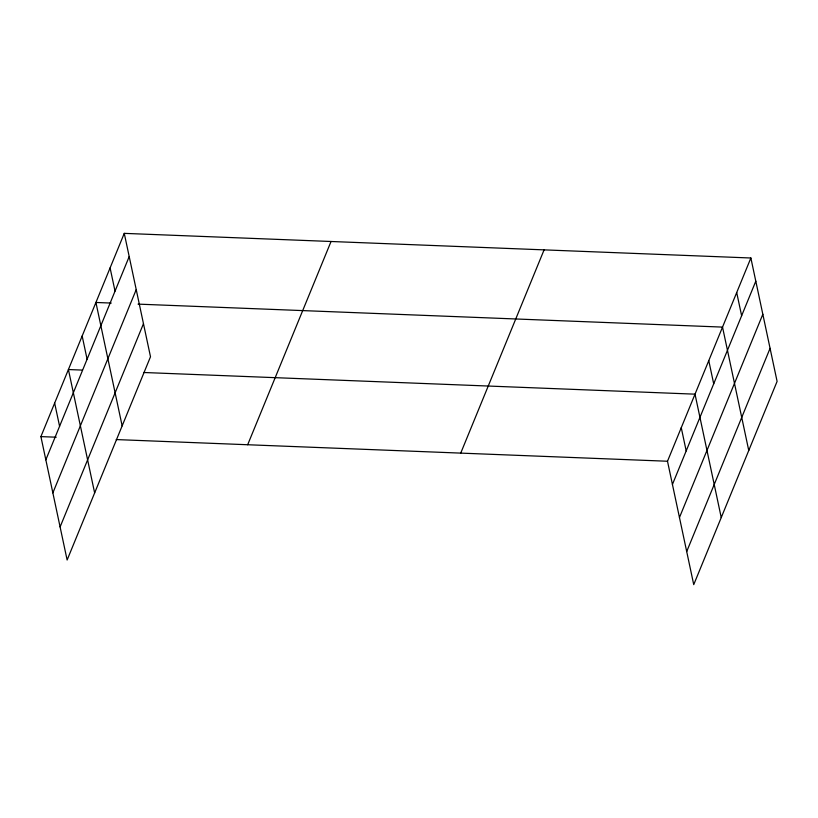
<?xml version="1.0" encoding="UTF-8"?>
<svg xmlns="http://www.w3.org/2000/svg" width="818" height="818" viewBox="0 0 818 818"><rect width="100%" height="100%" fill="white"/><g stroke="black" fill="none" stroke-linecap="round" stroke-linejoin="round"><path stroke-width="1.23" d="M124.264 233.365L150.502 356.76L67.127 560.003L40.9 436.607L124.264 233.365L750.873 257.997L777.1 381.392L693.736 584.635L667.498 461.24L750.873 257.997M45.828 459.818L129.203 256.576M52.863 492.876L136.228 289.633M60.103 526.945L143.467 323.703M247.68 444.736L331.045 241.494M460.728 453.111L544.093 249.868M672.437 484.44L755.801 281.198M679.461 517.508L762.836 314.265M686.701 551.567L770.075 348.325M111.238 303.069L95.921 302.466L122.148 425.871M138.048 304.122L722.529 327.098L748.756 450.493M82.454 370.094L68.415 369.542L94.643 492.937M143.723 372.497L695.014 394.164L721.241 517.559M40.9 436.607L56.217 437.211M116.207 439.573L667.498 461.24M736.701 292.547L741.629 315.748M708.766 360.626L713.705 383.836M681.261 427.702L686.19 450.912M110.093 267.915L115.031 291.126M82.168 336.004L87.097 359.214M54.653 403.069L59.591 426.28"/></g></svg>
